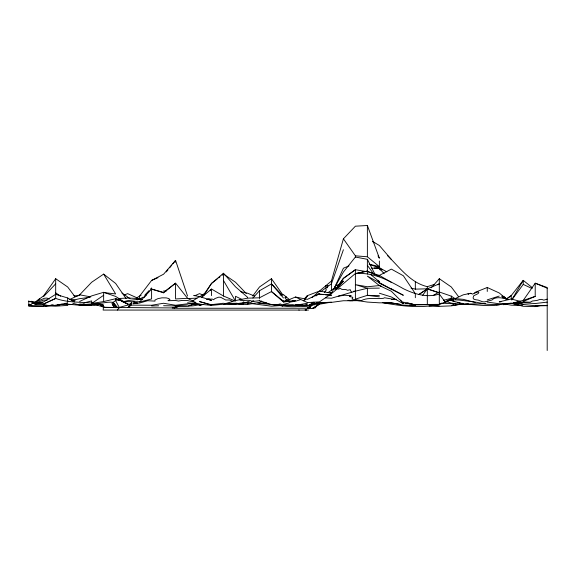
<?xml version="1.0" encoding="UTF-8"?>
<svg xmlns="http://www.w3.org/2000/svg" width="576" height="576" viewBox="0 0 576 576"><rect width="100%" height="100%" fill="white"/><g stroke="black" fill="none" stroke-linecap="round" stroke-linejoin="round"><path stroke-width="0.86" d="M192.802 303.862L191.786 304.697L193.55 303.739M334.044 289.656L335.434 286.085L336.917 284.976L338.105 284.976L338.047 286.07L343.404 278.489L355.392 269.712L366.523 271.62M326.765 287.82L327.19 287.381M445.406 301.745L447.048 301.932L446.314 301.543L450.065 299.556L444.55 301.932M327.139 287.51L327.989 285.372L325.418 286.063L325.829 286.15M331.416 290.333L331.416 281.045L343.404 238.817L355.392 226.188L367.38 225.497L379.368 258.192L377.986 255.895M343.404 249.732L331.416 283.824L320.76 291.622M351.778 292.284C350.806 291.305 350.568 290.765 350.287 289.692L347.558 290.29C345.29 288.432 342.072 290.808 340.207 288.166L338.724 289.188L336.895 288.598M334.606 287.546L343.404 268.229L348.998 265.831M352.426 300.744L343.404 300.744L331.416 302.386L319.428 302.89L331.416 302.134L319.428 304.214L312.235 308.455L314.806 307.886M308.916 308.29L309.528 308.268L311.069 305.129M338.047 286.07L335.686 289.21L343.404 278.237L355.392 269.712L355.392 299.131L367.38 295.344L379.368 295.632M222.725 274.795L223.524 273.24L235.512 286.841L247.5 297.223L247.5 297.756M309.557 308.326L311.422 305.208M512.122 299.232L523.224 280.354L532.548 287.863M306.526 297.13L307.44 295.632L319.428 291.082L331.416 281.045M203.861 295.416L211.536 283.356L223.524 273.24L223.524 296.035L234.713 300.802M310.097 306.259L310.968 304.906M335.758 288.9L337.99 287.366L343.404 281.11L337.039 287.798L336.528 289.303M128.981 306.23L128.088 307.541L103.478 307.325C104.256 303.451 97.258 303.307 103.831 307.354L102.701 304.834M130.752 303.602L131.645 302.292L131.983 303.631L130.025 303.782M202.039 297.194L211.536 283.435L217.174 279.036M519.588 302.018L520.078 301.73L517.226 301.846L523.224 300.427L535.212 283.19L547.2 287.546L547.2 350.503M74.974 296.705L67.673 286.978L55.685 278.712L43.697 295.754L35.302 302.09L44.46 298.26L46.994 298.073L49.298 299.102M309.47 307.692L311.371 305.078M422.626 295.337L427.32 288.936L439.308 292.853L427.32 288.814L415.332 289.13L411.048 288.137M511.754 300.031L523.224 284.393L523.224 280.354L511.236 295.567L506.297 299.311M252.713 296.006L259.488 286.978L271.476 278.712L282.96 295.042M187.56 296.093L175.572 260.424L163.584 274.205L151.596 280.433L139.608 296.093L136.606 297.886M135.518 303.07L137.326 303.012M304.798 298.908L307.44 295.632L304.337 298.814L305.129 299.023M166.306 271.901L167.94 269.878M169.574 267.847L171.756 265.147M172.843 263.801L175.572 260.424L175.572 262.166M309.564 307.649L311.846 304.891M315.079 307.966L317.794 304.711M117.295 310.068L119.635 307.325L127.62 305.114L151.596 305.251L163.584 303.264L175.572 305.251L187.56 303.804L199.548 304.171L211.536 305.374L223.524 304.222L235.512 300.571L247.5 298.166L259.488 297.799L271.476 291.564L283.464 301.291L289.454 300.938M431.316 287.762L439.308 278.712L451.296 286.978L458.59 296.705M252.893 298.015L259.488 290.75L271.476 283.91L283.464 298.008M311.242 305.208L308.498 308.225L174.046 308.282M37.037 300.946L39.557 298.721M135.007 303.199L133.409 303.746L139.608 303.019L147.679 300.73L154.98 301.118L154.958 300.046L157.896 298.649L162.007 297.828L166.291 297.893L168.761 298.548L169.956 299.52L167.954 300.715L175.572 300.506L178.589 301.046L181.764 300.449L187.56 300.528L196.049 302.753L187.56 298.289L175.572 283.162L163.584 292.356L151.596 289.094L139.608 301.982L151.596 298.966L151.596 287.942L150.394 289.21M174.528 307.944L128.47 307.584L130.752 305.136M210.334 290.333L211.536 289.058L223.524 296.035M145.001 294.905L149.198 290.47M43.697 296.453L55.685 283.824M130.874 304.747L128.088 307.541L131.342 304.74M325.469 286.574L325.937 286.128M53.345 304.841L50.364 305.503M324.446 292.399L326.34 289.886L325.418 288.209L327.449 287.165M312.098 297.619L319.428 291.082L331.416 293.17L343.404 272.052L355.392 257.033L367.38 259.315L374.969 274.284M309.758 306.043L307.303 308.21L312.502 304.762M206.489 299.491L209.088 298.606L209.808 299.138L212.321 299.066L213.53 299.758L215.071 298.49L218.815 297.137L220.795 297.346L225.72 299.995L229.514 299.995L232.603 301.327M328.082 292.63L335.16 287.532M145.987 295.243L144.209 296.417M308.988 308.642L312.574 308.534M201.542 297.346L211.536 289.058L211.536 295.625M327.002 287.863L327.607 287.366M502.942 296.582L503.388 296.446C510.12 302.047 497.995 292.262 503.107 298.001M151.596 289.094L163.584 292.824L175.572 283.162L175.572 298.966L187.56 298.289M195.509 302.227L194.774 302.587M112.874 302.587L115.632 300.571L115.632 298.728L103.644 301.558L91.649 303.502L91.649 300.917L84.802 302.695M218.585 277.942L219.996 276.84M222.113 275.191L223.524 274.097L235.512 282.254L246.298 293.551M520.2 302.717L519.66 303.134L516.636 302.724L513.562 303.091L523.224 301.968L530.222 302.198L532.447 301.018L537.156 300.406L539.698 299.498L541.721 299.39L543.823 300.125L547.2 299.138M394.243 298.627L392.53 299.11L384.466 297.749L383.717 298.253C376.373 299.412 368.323 296.935 361.382 300.6L352.519 299.225L351.986 299.052L352.469 298.08C354.751 296.381 345.6 297.13 351.151 295.675L344.635 295.258L338.321 296.15M337.039 287.798L337.99 287.366M437.897 284.818L439.308 283.824L427.32 288.814L418.86 294.516M506.297 298.994L511.236 295.567L511.236 299.016L520.654 301.457M199.548 296.957L205.186 293.069M91.649 303.502L103.644 295.279M315.9 295.97L319.428 293.544L307.44 299.354L295.452 297.022L283.464 302.004L271.476 291.564M126.115 298.642L115.632 283.435L103.644 274.097L91.649 282.254L79.661 294.811L69.271 299.678M419.076 294.408L427.32 288.936M304.337 298.814L306.245 297.857M87.055 304.394L89.467 305.273L79.661 304.999L72.814 303.322M312.466 308.585L319.428 304.214C305.935 305.705 291.607 308.592 278.323 304.884M142.956 297.194L140.976 298.368M141.106 295.236L139.608 296.093L139.608 298.346M192.542 301.032L199.548 296.568L211.536 300.334L209.822 300.233M433.31 295.394L439.308 291.996L451.296 296.136L455.753 299.102M474.595 293.004L475.272 292.622M311.184 303.494L313.43 302.227M238.932 304.114L247.5 304.488L259.488 302.342L261.734 301.082M314.179 302.285L307.44 306.043L295.452 305.1L302.299 304.992M247.5 302.018L248.306 301.579L249.466 301.903L247.5 303.048L242.064 303.358L243.331 304.178L223.524 304.589M406.505 303.286L404.921 303.638L407.563 303.336C407.16 303.854 405.475 302.738 408.679 303.084M146.066 295.171L144.259 296.827L144.281 297.41M455.292 298.555L463.284 294.811L470.599 293.27L470.938 293.638M28.8 301.615L31.709 301.313L43.697 303.962L55.685 298.404C70.682 303.97 86.99 300.881 102.391 304.942L103.097 304.985M379.368 293.227L391.356 296.957L403.344 303.775L403.344 302.162L415.332 304.906L439.308 304.531L451.296 299.707L459.05 300.038L475.272 302.069L487.26 304.279L499.248 304.654L511.236 303.206L523.224 302.76L535.212 303.523L547.2 302.134M79.661 301.421L91.649 295.891L103.644 292.306L115.632 296.417L127.62 304.063L120.103 300.082L115.632 298.728L119.628 300.456M247.5 303.962L253.894 301.01M194.753 295.776L199.548 293.63L202.745 294.941M439.308 304.135L441.626 303.113M192.881 300.895L193.55 300.607L193.586 301.522M151.596 280.433L157.99 277.682M523.224 301.5L535.212 296.388L535.212 283.19L547.2 288.18M329.947 293.09L331.416 292.471M124.423 294.941L127.62 293.63L138.809 298.634M475.272 292.284L487.26 287.489L499.248 292.975L506.21 298.836M308.491 310.068L103.133 310.068L103.478 307.325L119.39 307.692L115.632 300.571M287.179 300.305L286.769 299.981L287.892 300.348M37.022 302.544L43.697 300.046L47.124 300.197M300.362 299.693L295.452 301.255L290.362 301.997L288.742 303.041L282.226 304.704L280.166 303.898L276.278 304.999L274.032 304.402M195.17 303.725L187.56 306.374L178.322 306.562L172.202 307.879L178.322 306.454L173.858 307.93M194.587 303.775L193.55 304.114M243.072 302.249L243.742 302.026M523.224 300.427L535.212 296.388M201.146 304.769L201.989 304.495M200.354 305.042L198.022 305.071M70.265 299.7L71.374 299.462L75.132 300.377M387.569 255.708C399.672 267.336 410.083 282.578 427.32 286.668L434.167 284.465M487.26 299.858L499.248 296.071M194.58 303.89L192.586 304.38M379.368 288.115L367.38 288.274L355.392 291.175L331.416 298.217L325.418 297.871M199.548 305.525L202.968 304.502M518.962 302.234L516.607 302.76L523.224 302.731M137.038 299.851L139.608 299.174L142.171 299.606M443.592 300.29L451.296 298.282L463.284 299.354L475.272 302.508M123.336 301.759L127.62 300.643L139.608 299.174M37.706 303.394L31.709 303.206L39.917 303.588L37.706 303.394L34.675 304.596L43.697 304.495L48.607 305.64L55.685 305.366L67.673 302.947M503.287 304.718L507.319 303.934M239.695 299.729L240.466 300.305C244.462 301.118 248.861 299.074 252.425 301.536L253.49 301.01L252.166 301.003M308.297 305.388L319.428 302.638L310.01 304.567L319.428 302.76L314.287 303.602M511.236 298.973L499.248 301.882L500.962 301.81M310.86 304.978L307.44 305.791L301.442 305.726M71.957 300.456L79.661 298.656L89.942 297.317M243.504 302.27L243.936 302.17M452.153 305.345L453.866 304.956M99.533 304.286L100.93 304.409L104.076 307.368L99.533 304.286L94.658 304.898L87.898 304.452M415.332 297.713L415.332 293.674L403.344 275.746L391.356 269.114L379.368 275.4L379.368 276.437L367.38 271.073L355.392 273.694C372.974 271.901 388.598 280.296 403.344 288.684C414.468 294.149 427.054 297.965 439.308 294.048L445.478 302.4M237.154 303.235L224.381 303.502L235.512 303.854L247.5 302.134M540.353 305.503L535.212 306.612L523.224 306.295L512.093 303.422L520.654 305.136M37.872 303.055L43.697 301.838L55.685 294.336L67.673 297.972L74.419 301.925M367.38 271.073L355.392 273.535L331.416 293.702L319.428 301.882L307.44 302.573L295.452 297.022M496.57 304.798L497.153 304.51M37.678 303.343L42.84 302.314M498.096 304.531L496.879 304.812M243.302 303.998L242.69 304.121L243.331 304.178M93.838 303.732C100.325 304.063 106.862 301.457 113.17 302.35L117.698 307.642M48.838 305.561L43.697 306.425L28.8 306.331L28.8 300.838M50.551 305.273L52.265 304.978M439.308 304.402C420.667 308.534 401.364 306.072 382.795 302.724M463.284 303.833L451.296 305.856L439.308 306.36L429.89 305.568M307.44 303.278L295.452 305.266L283.464 305.532L271.476 304.639L259.488 300.672L252.425 301.536M45.41 305.978L60.048 304.97M306.439 309.614L305.057 309.895L306.454 310.068M438.185 304.358L415.332 304.589M537.782 305.51L535.212 305.921L547.2 305.669M452.153 305.431C467.748 302.083 483.545 307.505 499.248 304.848M266.594 302.918L263.693 303.79L260.302 303.221M468.418 303.797L463.284 304.438L451.296 303.142L446.911 301.651M211.536 304.639L223.524 303.228M517.226 301.846L517.687 301.795L513.468 303.012L517.997 302.134M452.153 305.136L453.866 304.97M455.58 304.798L463.284 304.027M100.937 304.43L104.076 307.368L100.001 304.186M455.58 303.264L451.296 303.674L442.735 303.206M265.478 302.681L259.488 303.228L259.488 302.342M97.646 305.014L89.114 305.194L89.467 305.273M443.995 300.319L444.614 300.269M280.037 294.919L283.464 294.646L290.016 300.053M28.8 305.33L31.709 305.1L28.8 305.05M187.56 305.006L175.572 305.95L163.584 305.719M359.791 300.658L349.668 300.715L350.489 300.528L348.941 300.283M48.607 305.64L49.673 305.561M280.037 305.59L271.476 306.187L250.92 303.509M67.673 305.374L55.685 306.187L45.41 305.77M446.429 301.543L451.296 299.606L453.362 299.794M391.356 299.606L396.49 299.297M67.673 304.726L72.814 304.43M292.025 300.787L295.452 300.586L283.464 302.004L283.464 301.291M118.195 298.534L127.62 298.03L139.608 298.562M285.991 301.414L283.464 300.989L281.246 299.88M301.442 305.006L295.452 305.287L301.442 305.194M187.56 298.562L196.978 298.145M374.227 267.948L379.368 267.732L386.856 271.872M511.236 303.271L499.248 303.775L487.26 302.069M45.41 305.633L47.124 305.561M43.697 305.726L47.981 305.561M353.045 300.578L352.102 300.629L353.959 300.571M452.218 300.722L451.296 300.47L463.284 304.121L485.546 303.71M123.336 301.586L139.608 301.766M188.417 305.878C195.746 306.403 203.27 303.588 192.514 304.373M429.034 306.065L439.308 305.791M547.2 305.417L535.212 305.726L523.224 304.466L516.377 302.702M65.11 303.372L67.673 304.142L79.661 305.28L89.669 305.05M354.146 300.55L348.026 300.384M151.596 305.95L158.652 305.813M353.678 291.211L355.392 291.175M309.146 308.275L309.528 308.268M305.726 304.934L307.44 304.906L295.452 305.611L292.882 305.035L283.464 305.114L295.452 305.222M115.632 300.11L120.103 300.082M43.697 305.834L31.709 305.698L28.8 305.107M28.8 305.244L31.709 305.287L28.8 305.15M388.786 302.681L399.917 304.164M437.126 304.589L438.545 304.661M73.858 295.733L78.005 295.884M91.037 304.985L91.649 305.014M522.367 305.633L511.236 305.165L503.532 303.782M386.215 302.674L391.356 302.89L387.929 302.674M371.657 268.121L379.368 268.481L384.163 273.686M409.334 305.006L415.332 305.287L403.344 305.194L391.356 302.76L379.368 302.825L367.38 302.069L355.392 300.298M60.826 304.279L67.673 304.61L67.673 304.142M28.8 305.446L31.709 305.611M331.416 294.97L319.428 294.178L323.705 294.638M163.584 290.945L166.147 291.132M79.661 304.027L91.649 304.949M343.404 238.817L355.392 255.823L367.38 256.781L379.368 266.638L379.368 261.036M272.333 304.438L276.61 304.79M264.312 303.84L270.576 304.358M383.911 302.702L386.165 302.94M325.418 294.826L331.416 295.474M271.476 304.43L283.464 305.726M257.774 303.257L259.488 303.437M298.807 309.953L299.182 310.068M497.534 304.459L499.248 304.654M83.11 303.818L84.83 304.02M103.644 292.558L115.632 293.947L103.644 274.097M187.56 302.76L199.548 304.171M57.65 304.898L59.278 305.093M461.974 303.192L462.557 303.617L461.218 303.271M379.368 296.863L367.38 295.344L367.38 288.274L355.392 284.652L367.38 286.762L379.368 285.559L381.766 286.416M468.914 294.07L468.007 293.81L468.346 294.07M271.476 304.366L282.607 305.986M90.799 296.899L79.661 294.811L79.661 295.452M137.038 302.753L133.61 302.083L136.606 303.163M28.8 301.32L37.706 303.581M411.523 303.811L412.877 304.092M193.55 295.366L199.548 296.633M129.996 304.423L127.62 303.919L121.226 301.154M459.137 302.724L460.512 303.041M240.646 291.665L247.5 293.198L254.693 296.093M409.01 303.25L410.846 303.667M504.072 304.38L505.238 304.654M454.111 301.349L450.814 300.125M369.094 264.197L379.368 266.638M142.171 299.426L139.608 298.778L142.171 299.527M211.536 304.798L199.548 301.579L211.536 305.165M504.958 298.577C501.977 297.929 495.194 296.388 491.818 300.074L484.682 301.867L482.796 301.824L479.412 300.6C478.649 299.736 474.847 300.154 473.371 298.807L473.134 297.634L473.717 295.769L478.116 293.616C481.226 290.138 473.882 293.155 472.687 294.106L470.599 293.27M279.18 304.942L282.607 305.878M517.226 302.702L523.224 304.466M96.79 305.035L104.746 307.418M368.237 272.023L379.368 275.4L391.356 282.37M369.778 264.578L379.368 267.732L382.19 269.957M508.241 299.714L505.238 298.505L506.117 299.282M127.62 297.331L130.032 298.404M523.224 284.393L532.015 288.511M286.668 300.564L285.53 300.096L286.236 301.126M241.906 299.405L235.512 296.287L235.512 301.14L223.524 280.57M391.356 288.814L403.344 295.279L379.368 283.162L378.166 280.584M391.356 289.13L367.38 276.127L379.368 285.559L391.356 291.24L403.344 303.271L400.486 300.067M457.898 302.206L458.438 302.501M372.622 241.423L379.368 245.506L391.356 259.459M462.434 303.552L463.284 304.121M285.998 296.899L286.625 297.252L286.013 297.403C283.176 296.647 286.51 299.506 287.388 300.046M55.685 292.853L60.624 296.208M240.977 303.862L241.502 304.222L243.619 303.833M121.975 293.069L127.62 296.957M503.107 296.273L505.231 298.03M504.022 297.05L506.498 299.102M370.706 274.536L379.368 281.743L378.324 280.318M102.391 304.942L103.27 306.31M372.708 241.625L374.04 242.82M271.476 283.824L282.262 295.186M367.38 265.392L373.637 273.924M114.206 307.613L112.032 303.509L114.235 307.598L113.17 302.35L116.791 307.642M102.017 304.69L103.831 307.354L102.319 304.747M379.368 268.481L380.196 270.014M304.704 298.822L305.143 299.93L304.157 300.024L303.79 300.888M113.17 302.35L115.74 307.627M102.982 304.934L103.586 307.332M102.816 304.949L103.126 306.187M487.26 287.489L487.26 291.463M451.296 296.136L451.296 298.735M439.308 278.712L439.308 304.531M427.32 286.668L427.32 288.446M427.32 288.814L427.32 304.438M415.332 282.06L415.332 289.238M367.38 225.497L367.38 256.781M367.38 259.315L367.38 274.01M355.392 255.823L355.392 257.508M271.476 278.712L271.476 291.694M259.488 290.75L259.488 298.426M259.488 300.096L259.488 300.672M247.5 303.228L247.5 304.488M163.584 292.356L163.584 292.824M103.644 292.306L103.644 301.558M79.661 304.61L79.661 305.28M67.673 297.972L67.673 302.062M55.685 278.712L55.685 298.476L43.697 303.962"/></g></svg>
